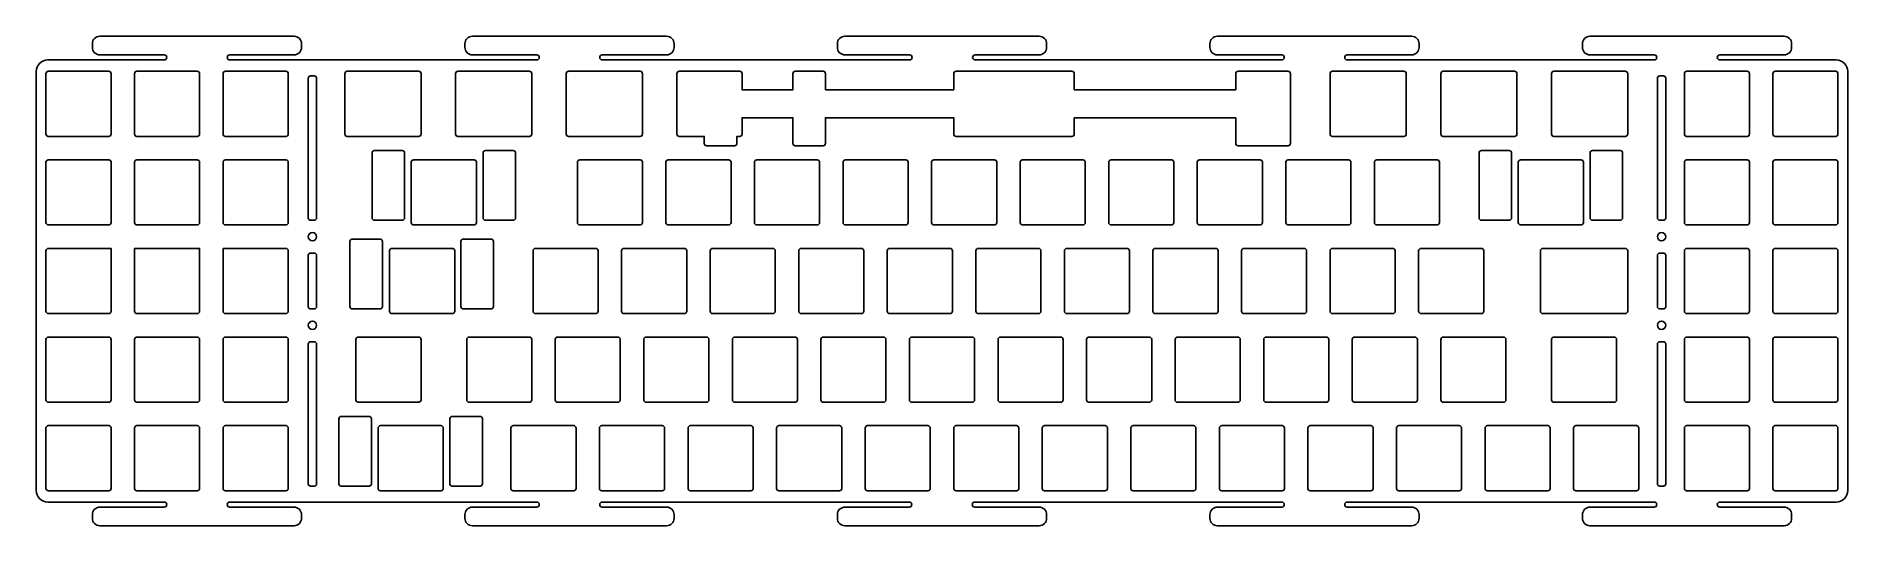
# Model space of a CAD drawing. Header units: millimetres. Extents: x -390 to 0, y -5 to 100.
import ezdxf

# ---------------------------------------------------------------- set-up
doc = ezdxf.new("R2010")
doc.units = ezdxf.units.MM
doc.layers.get('0').update_dxf_attribs({"linetype": 'CONTINUOUS'})

msp = doc.modelspace()

# ---------------------------------------------------------------- linework, layer by layer
for points in [[(-387.6, 95.15, 0.414214), (-390.1, 92.65), (-390.1, 2.6, 0.414214), (-387.6, 0.1), (-362.57, 0.1, -1), (-362.57, -1), (-376.42, -1, 0.414214), (-378.03, -2.6), (-378.03, -3.4, 0.414214), (-376.42, -5), (-334.63, -5, 0.414214), (-333.03, -3.4), (-333.03, -2.6, 0.414214), (-334.63, -1), (-348.48, -1, -1), (-348.48, 0.1), (-282.44, 0.1, -1), (-282.44, -1), (-296.29, -1, 0.414214), (-297.89, -2.6), (-297.89, -3.4, 0.414214), (-296.29, -5), (-254.49, -5, 0.414214), (-252.89, -3.4), (-252.89, -2.6, 0.414214), (-254.49, -1), (-268.34, -1, -1), (-268.34, 0.1), (-202.31, 0.1, -1), (-202.31, -1), (-216.16, -1, 0.414214), (-217.76, -2.6), (-217.76, -3.4, 0.414214), (-216.16, -5), (-174.36, -5, 0.414214), (-172.76, -3.4), (-172.76, -2.6, 0.414214), (-174.36, -1), (-188.21, -1, -1), (-188.21, 0.1), (-122.18, 0.1, -1), (-122.18, -1), (-136.03, -1, 0.414214), (-137.63, -2.6), (-137.63, -3.4, 0.414214), (-136.03, -5), (-94.23, -5, 0.414214), (-92.63, -3.4), (-92.63, -2.6, 0.414214), (-94.23, -1), (-108.08, -1, -1), (-108.08, 0.1), (-42.05, 0.1, -0.414214), (-41.5, -0.45, -0.414214), (-42.05, -1), (-55.9, -1, 0.414214), (-57.5, -2.6), (-57.5, -3.4, 0.414214), (-55.9, -5), (-14.1, -5, 0.414214), (-12.5, -3.4), (-12.5, -2.6, 0.414214), (-14.1, -1), (-27.95, -1, -1), (-27.95, 0.1), (-2.93, 0.1, 0.414214), (-0.43, 2.6), (-0.43, 92.65, 0.414214), (-2.93, 95.15), (-27.95, 95.15, -1), (-27.95, 96.25), (-14.1, 96.25, 0.414214), (-12.5, 97.85), (-12.5, 98.65, 0.414214), (-14.1, 100.25), (-55.9, 100.25, 0.414214), (-57.5, 98.65), (-57.5, 97.85, 0.414214), (-55.9, 96.25), (-42.05, 96.25, -1), (-42.05, 95.15), (-108.08, 95.15, -1), (-108.08, 96.25), (-94.23, 96.25, 0.414214), (-92.63, 97.85), (-92.63, 98.65, 0.414214), (-94.23, 100.25), (-136.03, 100.25, 0.414214), (-137.63, 98.65), (-137.63, 97.85, 0.414214), (-136.03, 96.25), (-122.18, 96.25, -1), (-122.18, 95.15), (-188.13, 95.15, -1), (-188.13, 96.25), (-174.36, 96.25, 0.414214), (-172.76, 97.85), (-172.76, 98.65, 0.414214), (-174.36, 100.25), (-216.16, 100.25, 0.414214), (-217.76, 98.65), (-217.76, 97.85, 0.414214), (-216.16, 96.25), (-202.23, 96.25, -1), (-202.23, 95.15), (-268.34, 95.15, -1), (-268.34, 96.25), (-254.49, 96.25, 0.414214), (-252.89, 97.85), (-252.89, 98.65, 0.414214), (-254.49, 100.25), (-296.29, 100.25, 0.414214), (-297.89, 98.65), (-297.89, 97.85, 0.414214), (-296.29, 96.25), (-282.44, 96.25, -1), (-282.44, 95.15), (-348.48, 95.15, -1), (-348.48, 96.25), (-334.63, 96.25, 0.414214), (-333.03, 97.85), (-333.03, 98.65, 0.414214), (-334.63, 100.25), (-376.42, 100.25, 0.414214), (-378.03, 98.65), (-378.03, 97.85, 0.414214), (-376.42, 96.25), (-362.57, 96.25, -1), (-362.57, 95.15)], [(-374.5, 78.72, 0.414214), (-374, 79.22), (-374, 92.22, 0.414214), (-374.5, 92.72), (-387.5, 92.72, 0.414214), (-388, 92.22), (-388, 79.22, 0.414214), (-387.5, 78.72)], [(-355.45, 78.72, 0.414214), (-354.95, 79.22), (-354.95, 92.22, 0.414214), (-355.45, 92.72), (-368.45, 92.72, 0.414214), (-368.95, 92.22), (-368.95, 79.22, 0.414214), (-368.45, 78.72)], [(-336.4, 78.72, 0.414214), (-335.9, 79.22), (-335.9, 92.22, 0.414214), (-336.4, 92.72), (-349.4, 92.72, 0.414214), (-349.9, 92.22), (-349.9, 79.22, 0.414214), (-349.4, 78.72)], [(-330.29, 60.67, 0.414214), (-329.79, 61.17), (-329.79, 91.22, 0.414214), (-330.29, 91.72), (-331.09, 91.72, 0.414214), (-331.59, 91.22), (-331.59, 61.17, 0.414214), (-331.09, 60.67)], [(-323.21, 92.72), (-307.82, 92.72, -0.414214), (-307.33, 92.22), (-307.33, 79.22, -0.414214), (-307.82, 78.72), (-323.21, 78.72, -0.414214), (-323.71, 79.22), (-323.71, 92.22, -0.414214)], [(-299.39, 92.72), (-284.01, 92.72, -0.414214), (-283.51, 92.22), (-283.51, 79.22, -0.414214), (-284.01, 78.72), (-299.39, 78.72, -0.414214), (-299.89, 79.22), (-299.89, 92.22, -0.414214)], [(-275.58, 92.72), (-260.2, 92.72, -0.414214), (-259.7, 92.22), (-259.7, 79.22, -0.414214), (-260.2, 78.72), (-275.58, 78.72, -0.414214), (-276.08, 79.22), (-276.08, 92.22, -0.414214)], [(-220.33, 88.73), (-192.74, 88.73), (-192.74, 92.22, -0.414214), (-192.24, 92.72), (-167.33, 92.72, -0.414214), (-166.83, 92.22), (-166.83, 88.73), (-132.09, 88.73), (-132.09, 92.22, -0.414214), (-131.59, 92.72), (-120.83, 92.72, -0.414214), (-120.33, 92.22), (-120.33, 77.22, -0.414214), (-120.83, 76.72), (-131.59, 76.72, -0.414214), (-132.09, 77.22), (-132.09, 82.72), (-166.83, 82.72), (-166.83, 79.22, -0.414214), (-167.33, 78.72), (-192.24, 78.72, -0.414214), (-192.74, 79.22), (-192.74, 82.72), (-220.33, 82.72), (-220.33, 77.22, -0.414214), (-220.83, 76.72), (-226.83, 76.72, -0.414214), (-227.33, 77.22), (-227.33, 82.72), (-238.27, 82.72), (-238.27, 79.22, -0.414214), (-238.77, 78.72), (-239.39, 78.72), (-239.39, 77.22, -0.414214), (-239.89, 76.72), (-245.89, 76.72, -0.414214), (-246.39, 77.22), (-246.39, 78.72), (-251.77, 78.72, -0.414214), (-252.27, 79.22), (-252.27, 92.22, -0.414214), (-251.77, 92.72), (-238.77, 92.72, -0.414214), (-238.27, 92.22), (-238.27, 88.73), (-227.33, 88.73), (-227.33, 92.22, -0.414214), (-226.83, 92.72), (-220.83, 92.72, -0.414214), (-220.33, 92.22)], [(-111.28, 92.72), (-95.89, 92.72, -0.414214), (-95.39, 92.22), (-95.39, 79.22, -0.414214), (-95.89, 78.72), (-111.28, 78.72, -0.414214), (-111.78, 79.22), (-111.78, 92.22, -0.414214)], [(-87.46, 92.72), (-72.08, 92.72, -0.414214), (-71.58, 92.22), (-71.58, 79.22, -0.414214), (-72.08, 78.72), (-87.46, 78.72, -0.414214), (-87.96, 79.22), (-87.96, 92.22, -0.414214)], [(-63.65, 92.72), (-48.27, 92.72, -0.414214), (-47.77, 92.22), (-47.77, 79.22, -0.414214), (-48.27, 78.72), (-63.65, 78.72, -0.414214), (-64.15, 79.22), (-64.15, 92.22, -0.414214)], [(-40.88, 91.72, 0.414214), (-41.38, 91.22), (-41.38, 61.17, 0.414214), (-40.88, 60.67), (-40.08, 60.67, 0.414214), (-39.58, 61.17), (-39.58, 91.22, 0.414214), (-40.08, 91.72)], [(-22.07, 78.72, 0.414214), (-21.58, 79.22), (-21.58, 92.22, 0.414214), (-22.07, 92.72), (-35.08, 92.72, 0.414214), (-35.58, 92.22), (-35.58, 79.22, 0.414214), (-35.08, 78.72)], [(-3.02, 78.72, 0.414214), (-2.53, 79.22), (-2.53, 92.22, 0.414214), (-3.02, 92.72), (-16.02, 92.72, 0.414214), (-16.53, 92.22), (-16.53, 79.22, 0.414214), (-16.02, 78.72)], [(-311.36, 60.67, 0.414214), (-310.86, 61.17), (-310.86, 75.17, 0.414214), (-311.36, 75.67), (-317.36, 75.67, 0.414214), (-317.86, 75.17), (-317.86, 61.17, 0.414214), (-317.36, 60.67)], [(-287.48, 60.67, 0.414214), (-286.98, 61.17), (-286.98, 75.17, 0.414214), (-287.48, 75.67), (-293.48, 75.67, 0.414214), (-293.98, 75.17), (-293.98, 61.17, 0.414214), (-293.48, 60.67)], [(-73.23, 60.67, 0.414214), (-72.73, 61.17), (-72.73, 75.17, 0.414214), (-73.23, 75.67), (-79.23, 75.67, 0.414214), (-79.73, 75.17), (-79.73, 61.17, 0.414214), (-79.23, 60.67)], [(-49.36, 60.67, 0.414214), (-48.86, 61.17), (-48.86, 75.17, 0.414214), (-49.36, 75.67), (-55.36, 75.67, 0.414214), (-55.86, 75.17), (-55.86, 61.17, 0.414214), (-55.36, 60.67)], [(-374, 73.17), (-374, 60.17, -0.414214), (-374.5, 59.67), (-387.5, 59.67, -0.414214), (-388, 60.17), (-388, 73.17, -0.414214), (-387.5, 73.67), (-374.5, 73.67, -0.414214)], [(-355.45, 59.67, 0.414214), (-354.95, 60.17), (-354.95, 73.17, 0.414214), (-355.45, 73.67), (-368.45, 73.67, 0.414214), (-368.95, 73.17), (-368.95, 60.17, 0.414214), (-368.45, 59.67)], [(-335.9, 73.17), (-335.9, 60.17, -0.414214), (-336.4, 59.67), (-349.4, 59.67, -0.414214), (-349.9, 60.17), (-349.9, 73.17, -0.414214), (-349.4, 73.67), (-336.4, 73.67, -0.414214)], [(-295.92, 59.67, 0.414214), (-295.42, 60.17), (-295.42, 73.17, 0.414214), (-295.92, 73.67), (-308.92, 73.67, 0.414214), (-309.42, 73.17), (-309.42, 60.17, 0.414214), (-308.92, 59.67)], [(-260.2, 59.67, 0.414214), (-259.7, 60.17), (-259.7, 73.17, 0.414214), (-260.2, 73.67), (-273.2, 73.67, 0.414214), (-273.7, 73.17), (-273.7, 60.17, 0.414214), (-273.2, 59.67)], [(-241.15, 59.67, 0.414214), (-240.65, 60.17), (-240.65, 73.17, 0.414214), (-241.15, 73.67), (-254.15, 73.67, 0.414214), (-254.65, 73.17), (-254.65, 60.17, 0.414214), (-254.15, 59.67)], [(-222.1, 59.67, 0.414214), (-221.6, 60.17), (-221.6, 73.17, 0.414214), (-222.1, 73.67), (-235.1, 73.67, 0.414214), (-235.6, 73.17), (-235.6, 60.17, 0.414214), (-235.1, 59.67)], [(-203.05, 59.67, 0.414214), (-202.55, 60.17), (-202.55, 73.17, 0.414214), (-203.05, 73.67), (-216.05, 73.67, 0.414214), (-216.55, 73.17), (-216.55, 60.17, 0.414214), (-216.05, 59.67)], [(-184, 59.67, 0.414214), (-183.5, 60.17), (-183.5, 73.17, 0.414214), (-184, 73.67), (-197, 73.67, 0.414214), (-197.5, 73.17), (-197.5, 60.17, 0.414214), (-197, 59.67)], [(-164.95, 59.67, 0.414214), (-164.45, 60.17), (-164.45, 73.17, 0.414214), (-164.95, 73.67), (-177.95, 73.67, 0.414214), (-178.45, 73.17), (-178.45, 60.17, 0.414214), (-177.95, 59.67)], [(-145.9, 59.67, 0.414214), (-145.4, 60.17), (-145.4, 73.17, 0.414214), (-145.9, 73.67), (-158.9, 73.67, 0.414214), (-159.4, 73.17), (-159.4, 60.17, 0.414214), (-158.9, 59.67)], [(-126.85, 59.67, 0.414214), (-126.35, 60.17), (-126.35, 73.17, 0.414214), (-126.85, 73.67), (-139.85, 73.67, 0.414214), (-140.35, 73.17), (-140.35, 60.17, 0.414214), (-139.85, 59.67)], [(-107.8, 59.67, 0.414214), (-107.3, 60.17), (-107.3, 73.17, 0.414214), (-107.8, 73.67), (-120.8, 73.67, 0.414214), (-121.3, 73.17), (-121.3, 60.17, 0.414214), (-120.8, 59.67)], [(-88.75, 59.67, 0.414214), (-88.25, 60.17), (-88.25, 73.17, 0.414214), (-88.75, 73.67), (-101.75, 73.67, 0.414214), (-102.25, 73.17), (-102.25, 60.17, 0.414214), (-101.75, 59.67)], [(-57.79, 59.67, 0.414214), (-57.29, 60.17), (-57.29, 73.17, 0.414214), (-57.79, 73.67), (-70.79, 73.67, 0.414214), (-71.29, 73.17), (-71.29, 60.17, 0.414214), (-70.79, 59.67)], [(-22.07, 59.67, 0.414214), (-21.58, 60.17), (-21.58, 73.17, 0.414214), (-22.07, 73.67), (-35.08, 73.67, 0.414214), (-35.58, 73.17), (-35.58, 60.17, 0.414214), (-35.08, 59.67)], [(-3.02, 59.67, 0.414214), (-2.53, 60.17), (-2.53, 73.17, 0.414214), (-3.02, 73.67), (-16.02, 73.67, 0.414214), (-16.53, 73.17), (-16.53, 60.17, 0.414214), (-16.02, 59.67)], [(-374.5, 40.62), (-387.5, 40.62, -0.414214), (-388, 41.12), (-388, 54.13, -0.414214), (-387.5, 54.62), (-374, 54.62), (-374, 41.12, -0.414214)], [(-355.45, 40.62), (-368.45, 40.62, -0.414214), (-368.95, 41.12), (-368.95, 54.62), (-354.95, 54.62), (-354.95, 41.12, -0.414214)], [(-349.9, 54.62), (-336.4, 54.62, -0.414214), (-335.9, 54.13), (-335.9, 41.12, -0.414214), (-336.4, 40.62), (-349.4, 40.62, -0.414214), (-349.9, 41.12)], [(-316.12, 41.62, 0.414214), (-315.62, 42.12), (-315.62, 56.13, 0.414214), (-316.12, 56.63), (-322.12, 56.63, 0.414214), (-322.62, 56.13), (-322.62, 42.12, 0.414214), (-322.12, 41.62)], [(-300.58, 40.62, 0.414214), (-300.08, 41.12), (-300.08, 54.13, 0.414214), (-300.58, 54.62), (-313.58, 54.62, 0.414214), (-314.08, 54.13), (-314.08, 41.12, 0.414214), (-313.58, 40.62)], [(-292.24, 41.62, 0.414214), (-291.74, 42.12), (-291.74, 56.13, 0.414214), (-292.24, 56.63), (-298.24, 56.63, 0.414214), (-298.74, 56.13), (-298.74, 42.12, 0.414214), (-298.24, 41.62)], [(-269.73, 40.62, 0.414214), (-269.23, 41.12), (-269.23, 54.13, 0.414214), (-269.73, 54.62), (-282.73, 54.62, 0.414214), (-283.23, 54.13), (-283.23, 41.12, 0.414214), (-282.73, 40.62)], [(-250.68, 40.62, 0.414214), (-250.18, 41.12), (-250.18, 54.13, 0.414214), (-250.68, 54.62), (-263.68, 54.62, 0.414214), (-264.18, 54.13), (-264.18, 41.12, 0.414214), (-263.68, 40.62)], [(-231.62, 40.62, 0.414214), (-231.13, 41.12), (-231.13, 54.13, 0.414214), (-231.62, 54.62), (-244.63, 54.62, 0.414214), (-245.13, 54.13), (-245.13, 41.12, 0.414214), (-244.63, 40.62)], [(-212.57, 40.62, 0.414214), (-212.08, 41.12), (-212.08, 54.13, 0.414214), (-212.57, 54.62), (-225.58, 54.62, 0.414214), (-226.08, 54.13), (-226.08, 41.12, 0.414214), (-225.58, 40.62)], [(-193.53, 40.62, 0.414214), (-193.03, 41.12), (-193.03, 54.13, 0.414214), (-193.53, 54.62), (-206.53, 54.62, 0.414214), (-207.03, 54.13), (-207.03, 41.12, 0.414214), (-206.53, 40.62)], [(-174.48, 40.62, 0.414214), (-173.98, 41.12), (-173.98, 54.13, 0.414214), (-174.48, 54.62), (-187.47, 54.62, 0.414214), (-187.97, 54.13), (-187.97, 41.12, 0.414214), (-187.47, 40.62)], [(-155.43, 40.62, 0.414214), (-154.93, 41.12), (-154.93, 54.13, 0.414214), (-155.43, 54.62), (-168.43, 54.62, 0.414214), (-168.93, 54.13), (-168.93, 41.12, 0.414214), (-168.43, 40.62)], [(-136.38, 40.62, 0.414214), (-135.88, 41.12), (-135.88, 54.13, 0.414214), (-136.38, 54.62), (-149.38, 54.62, 0.414214), (-149.88, 54.13), (-149.88, 41.12, 0.414214), (-149.38, 40.62)], [(-117.33, 40.62, 0.414214), (-116.83, 41.12), (-116.83, 54.13, 0.414214), (-117.33, 54.62), (-130.32, 54.62, 0.414214), (-130.82, 54.13), (-130.82, 41.12, 0.414214), (-130.32, 40.62)], [(-98.28, 40.62, 0.414214), (-97.78, 41.12), (-97.78, 54.13, 0.414214), (-98.28, 54.62), (-111.28, 54.62, 0.414214), (-111.78, 54.13), (-111.78, 41.12, 0.414214), (-111.28, 40.62)], [(-79.22, 40.62, 0.414214), (-78.72, 41.12), (-78.72, 54.13, 0.414214), (-79.22, 54.62), (-92.22, 54.62, 0.414214), (-92.73, 54.13), (-92.73, 41.12, 0.414214), (-92.22, 40.62)], [(-66.03, 54.62), (-48.27, 54.62, -0.414214), (-47.77, 54.13), (-47.77, 41.12, -0.414214), (-48.27, 40.62), (-66.03, 40.62, -0.414214), (-66.53, 41.12), (-66.53, 54.13, -0.414214)], [(-22.07, 40.62, 0.414214), (-21.58, 41.12), (-21.58, 54.13, 0.414214), (-22.07, 54.62), (-35.08, 54.62, 0.414214), (-35.58, 54.13), (-35.58, 41.12, 0.414214), (-35.08, 40.62)], [(-3.02, 40.62, 0.414214), (-2.53, 41.12), (-2.53, 54.13, 0.414214), (-3.02, 54.62), (-16.02, 54.62, 0.414214), (-16.53, 54.13), (-16.53, 41.12, 0.414214), (-16.02, 40.62)], [(-330.29, 41.62, 0.414214), (-329.79, 42.12), (-329.79, 53.13, 0.414214), (-330.29, 53.63), (-331.09, 53.63, 0.414214), (-331.59, 53.13), (-331.59, 42.12, 0.414214), (-331.09, 41.62)], [(-39.58, 53.13), (-39.58, 42.12, -0.414214), (-40.08, 41.62), (-40.88, 41.62, -0.414214), (-41.38, 42.12), (-41.38, 53.13, -0.414214), (-40.88, 53.63), (-40.08, 53.63, -0.414214)], [(-374.5, 21.57, 0.414214), (-374, 22.07), (-374, 35.08, 0.414214), (-374.5, 35.57), (-387.5, 35.57, 0.414214), (-388, 35.08), (-388, 22.07, 0.414214), (-387.5, 21.57)], [(-355.45, 21.57, 0.414214), (-354.95, 22.07), (-354.95, 35.08, 0.414214), (-355.45, 35.57), (-368.45, 35.57, 0.414214), (-368.95, 35.08), (-368.95, 22.07, 0.414214), (-368.45, 21.57)], [(-336.4, 21.57, 0.414214), (-335.9, 22.07), (-335.9, 35.08, 0.414214), (-336.4, 35.57), (-349.4, 35.57, 0.414214), (-349.9, 35.08), (-349.9, 22.07, 0.414214), (-349.4, 21.57)], [(-307.82, 21.57, 0.414214), (-307.33, 22.07), (-307.33, 35.08, 0.414214), (-307.82, 35.57), (-320.83, 35.57, 0.414214), (-321.32, 35.08), (-321.32, 22.07, 0.414214), (-320.83, 21.57)], [(-284.01, 21.57, 0.414214), (-283.51, 22.07), (-283.51, 35.08, 0.414214), (-284.01, 35.57), (-297.01, 35.57, 0.414214), (-297.51, 35.08), (-297.51, 22.07, 0.414214), (-297.01, 21.57)], [(-264.96, 21.57, 0.414214), (-264.46, 22.07), (-264.46, 35.08, 0.414214), (-264.96, 35.57), (-277.96, 35.57, 0.414214), (-278.46, 35.08), (-278.46, 22.07, 0.414214), (-277.96, 21.57)], [(-245.91, 21.57, 0.414214), (-245.41, 22.07), (-245.41, 35.08, 0.414214), (-245.91, 35.57), (-258.91, 35.57, 0.414214), (-259.41, 35.08), (-259.41, 22.07, 0.414214), (-258.91, 21.57)], [(-226.86, 21.57, 0.414214), (-226.36, 22.07), (-226.36, 35.08, 0.414214), (-226.86, 35.57), (-239.86, 35.57, 0.414214), (-240.36, 35.08), (-240.36, 22.07, 0.414214), (-239.86, 21.57)], [(-207.81, 21.57, 0.414214), (-207.31, 22.07), (-207.31, 35.08, 0.414214), (-207.81, 35.57), (-220.81, 35.57, 0.414214), (-221.31, 35.08), (-221.31, 22.07, 0.414214), (-220.81, 21.57)], [(-188.76, 21.57, 0.414214), (-188.26, 22.07), (-188.26, 35.08, 0.414214), (-188.76, 35.57), (-201.76, 35.57, 0.414214), (-202.26, 35.08), (-202.26, 22.07, 0.414214), (-201.76, 21.57)], [(-169.71, 21.57, 0.414214), (-169.21, 22.07), (-169.21, 35.08, 0.414214), (-169.71, 35.57), (-182.71, 35.57, 0.414214), (-183.21, 35.08), (-183.21, 22.07, 0.414214), (-182.71, 21.57)], [(-150.66, 21.57, 0.414214), (-150.16, 22.07), (-150.16, 35.08, 0.414214), (-150.66, 35.57), (-163.66, 35.57, 0.414214), (-164.16, 35.08), (-164.16, 22.07, 0.414214), (-163.66, 21.57)], [(-131.61, 21.57, 0.414214), (-131.11, 22.07), (-131.11, 35.08, 0.414214), (-131.61, 35.57), (-144.61, 35.57, 0.414214), (-145.11, 35.08), (-145.11, 22.07, 0.414214), (-144.61, 21.57)], [(-112.56, 21.57, 0.414214), (-112.06, 22.07), (-112.06, 35.08, 0.414214), (-112.56, 35.57), (-125.56, 35.57, 0.414214), (-126.06, 35.08), (-126.06, 22.07, 0.414214), (-125.56, 21.57)], [(-93.51, 21.57, 0.414214), (-93.01, 22.07), (-93.01, 35.08, 0.414214), (-93.51, 35.57), (-106.51, 35.57, 0.414214), (-107.01, 35.08), (-107.01, 22.07, 0.414214), (-106.51, 21.57)], [(-74.46, 21.57, 0.414214), (-73.96, 22.07), (-73.96, 35.08, 0.414214), (-74.46, 35.57), (-87.46, 35.57, 0.414214), (-87.96, 35.08), (-87.96, 22.07, 0.414214), (-87.46, 21.57)], [(-50.65, 21.57, 0.414214), (-50.15, 22.07), (-50.15, 35.08, 0.414214), (-50.65, 35.57), (-63.65, 35.57, 0.414214), (-64.15, 35.08), (-64.15, 22.07, 0.414214), (-63.65, 21.57)], [(-22.07, 21.57, 0.414214), (-21.58, 22.07), (-21.58, 35.08, 0.414214), (-22.07, 35.57), (-35.08, 35.57, 0.414214), (-35.58, 35.08), (-35.58, 22.07, 0.414214), (-35.08, 21.57)], [(-3.02, 21.57, 0.414214), (-2.53, 22.07), (-2.53, 35.08, 0.414214), (-3.02, 35.57), (-16.02, 35.57, 0.414214), (-16.53, 35.08), (-16.53, 22.07, 0.414214), (-16.02, 21.57)], [(-330.29, 3.52, 0.414214), (-329.79, 4.02), (-329.79, 34.08, 0.414214), (-330.29, 34.58), (-331.09, 34.58, 0.414214), (-331.59, 34.08), (-331.59, 4.02, 0.414214), (-331.09, 3.52)], [(-40.88, 34.58, 0.414214), (-41.38, 34.08), (-41.38, 4.02, 0.414214), (-40.88, 3.52), (-40.08, 3.52, 0.414214), (-39.58, 4.02), (-39.58, 34.08, 0.414214), (-40.08, 34.58)], [(-374.5, 2.52, 0.414214), (-374, 3.02), (-374, 16.02, 0.414214), (-374.5, 16.52), (-387.5, 16.52, 0.414214), (-388, 16.02), (-388, 3.02, 0.414214), (-387.5, 2.52)], [(-355.45, 2.52, 0.414214), (-354.95, 3.02), (-354.95, 16.02, 0.414214), (-355.45, 16.52), (-368.45, 16.52, 0.414214), (-368.95, 16.02), (-368.95, 3.02, 0.414214), (-368.45, 2.52)], [(-336.4, 2.52, 0.414214), (-335.9, 3.02), (-335.9, 16.02, 0.414214), (-336.4, 16.52), (-349.4, 16.52, 0.414214), (-349.9, 16.02), (-349.9, 3.02, 0.414214), (-349.4, 2.52)], [(-318.5, 3.52, 0.414214), (-318, 4.02), (-318, 18.02, 0.414214), (-318.5, 18.52), (-324.5, 18.52, 0.414214), (-325, 18.02), (-325, 4.02, 0.414214), (-324.5, 3.52)], [(-303.06, 2.52, 0.414214), (-302.56, 3.02), (-302.56, 16.02, 0.414214), (-303.06, 16.52), (-316.06, 16.52, 0.414214), (-316.56, 16.02), (-316.56, 3.02, 0.414214), (-316.06, 2.52)], [(-294.62, 3.52, 0.414214), (-294.12, 4.02), (-294.12, 18.02, 0.414214), (-294.62, 18.52), (-300.62, 18.52, 0.414214), (-301.12, 18.02), (-301.12, 4.02, 0.414214), (-300.62, 3.52)], [(-274.49, 2.52, 0.414214), (-273.99, 3.02), (-273.99, 16.02, 0.414214), (-274.49, 16.52), (-287.49, 16.52, 0.414214), (-287.99, 16.02), (-287.99, 3.02, 0.414214), (-287.49, 2.52)], [(-255.44, 2.52, 0.414214), (-254.94, 3.02), (-254.94, 16.02, 0.414214), (-255.44, 16.52), (-268.44, 16.52, 0.414214), (-268.94, 16.02), (-268.94, 3.02, 0.414214), (-268.44, 2.52)], [(-236.39, 2.52, 0.414214), (-235.89, 3.02), (-235.89, 16.02, 0.414214), (-236.39, 16.52), (-249.39, 16.52, 0.414214), (-249.89, 16.02), (-249.89, 3.02, 0.414214), (-249.39, 2.52)], [(-217.34, 2.52, 0.414214), (-216.84, 3.02), (-216.84, 16.02, 0.414214), (-217.34, 16.52), (-230.34, 16.52, 0.414214), (-230.84, 16.02), (-230.84, 3.02, 0.414214), (-230.34, 2.52)], [(-198.29, 2.52, 0.414214), (-197.79, 3.02), (-197.79, 16.02, 0.414214), (-198.29, 16.52), (-211.29, 16.52, 0.414214), (-211.79, 16.02), (-211.79, 3.02, 0.414214), (-211.29, 2.52)], [(-179.24, 2.52, 0.414214), (-178.74, 3.02), (-178.74, 16.02, 0.414214), (-179.24, 16.52), (-192.24, 16.52, 0.414214), (-192.74, 16.02), (-192.74, 3.02, 0.414214), (-192.24, 2.52)], [(-160.19, 2.52, 0.414214), (-159.69, 3.02), (-159.69, 16.02, 0.414214), (-160.19, 16.52), (-173.19, 16.52, 0.414214), (-173.69, 16.02), (-173.69, 3.02, 0.414214), (-173.19, 2.52)], [(-141.14, 2.52, 0.414214), (-140.64, 3.02), (-140.64, 16.02, 0.414214), (-141.14, 16.52), (-154.14, 16.52, 0.414214), (-154.64, 16.02), (-154.64, 3.02, 0.414214), (-154.14, 2.52)], [(-122.09, 2.52, 0.414214), (-121.59, 3.02), (-121.59, 16.02, 0.414214), (-122.09, 16.52), (-135.09, 16.52, 0.414214), (-135.59, 16.02), (-135.59, 3.02, 0.414214), (-135.09, 2.52)], [(-103.04, 2.52, 0.414214), (-102.54, 3.02), (-102.54, 16.02, 0.414214), (-103.04, 16.52), (-116.04, 16.52, 0.414214), (-116.54, 16.02), (-116.54, 3.02, 0.414214), (-116.04, 2.52)], [(-83.99, 2.52, 0.414214), (-83.49, 3.02), (-83.49, 16.02, 0.414214), (-83.99, 16.52), (-96.99, 16.52, 0.414214), (-97.49, 16.02), (-97.49, 3.02, 0.414214), (-96.99, 2.52)], [(-64.94, 2.52, 0.414214), (-64.44, 3.02), (-64.44, 16.02, 0.414214), (-64.94, 16.52), (-77.94, 16.52, 0.414214), (-78.44, 16.02), (-78.44, 3.02, 0.414214), (-77.94, 2.52)], [(-45.89, 2.52, 0.414214), (-45.39, 3.02), (-45.39, 16.02, 0.414214), (-45.89, 16.52), (-58.89, 16.52, 0.414214), (-59.39, 16.02), (-59.39, 3.02, 0.414214), (-58.89, 2.52)], [(-22.07, 2.52, 0.414214), (-21.58, 3.02), (-21.58, 16.02, 0.414214), (-22.07, 16.52), (-35.08, 16.52, 0.414214), (-35.58, 16.02), (-35.58, 3.02, 0.414214), (-35.08, 2.52)], [(-3.02, 2.52, 0.414214), (-2.53, 3.02), (-2.53, 16.02, 0.414214), (-3.02, 16.52), (-16.02, 16.52, 0.414214), (-16.53, 16.02), (-16.53, 3.02, 0.414214), (-16.02, 2.52)]]:
    msp.add_lwpolyline(points, format="xyb", close=True)
for centre in [(-330.69, 57.15), (-40.48, 57.15), (-330.69, 38.1), (-40.48, 38.1)]:
    msp.add_circle(centre, 0.9)

doc.saveas('drawing.dxf')
